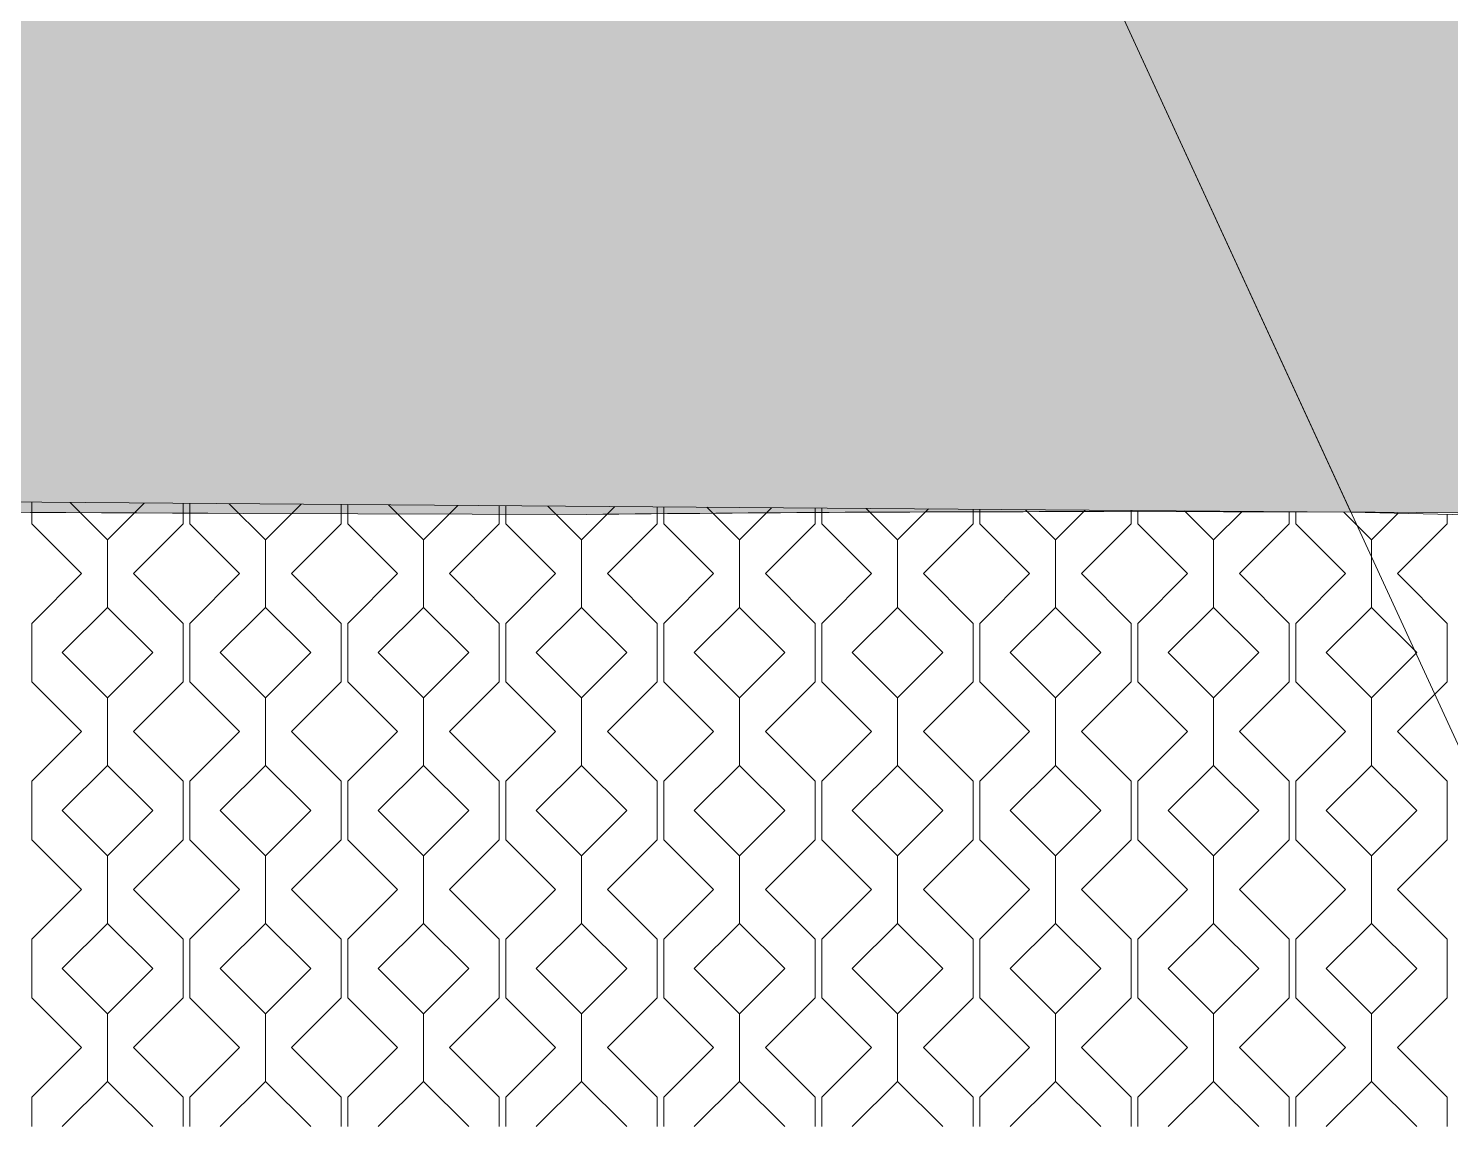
# Model space of a CAD drawing. Header units: millimetres. Extents: x -20794 to 71174, y -103753 to 30644.
# Drawn here: x 22167 to 25167, y 17667 to 19984 of the extents above; entities that cross this region are included whole.
import ezdxf

# ---------------------------------------------------------------- set-up
doc = ezdxf.new("R2010")
doc.units = ezdxf.units.MM
doc.header["$MEASUREMENT"] = 0
doc.layers.add('Местность - Рельеф', color=7, linetype='Continuous')
doc.layers.add('Местность - Рельеф_Ном._пера__1', color=7, linetype='Continuous', lineweight=13)
doc.layers.add('Местность - Рельеф_Ном._пера__101', color=252, linetype='Continuous', lineweight=5)
doc.layers.add('Местность - Рельеф_Ном._пера__102', color=7, linetype='Continuous', lineweight=5, true_color=0xcccccc)

# ---------------------------------------------------------------- blocks, each defined once
blk = doc.blocks.new('*X1')
at = {"layer": 'Местность - Рельеф_Ном._пера__102', "color": 254, "linetype": 'Continuous', "lineweight": 5, "true_color": 0xcccccc}
for p, q in [((22173.742, 18983.935023), (22173.742, 18938.237)), ((22333.311, 18904.552), (22254.537144, 18983.325856)), ((22410.906374, 18982.146886), (22333.311, 18904.552)), ((22492.88, 18981.528833), (22492.88, 18938.237)), ((22507.075, 18981.421808), (22507.075, 18938.237)), ((22666.644, 18904.552), (22590.402452, 18980.793548)), ((22741.74495, 18979.652478), (22666.644, 18904.552)), ((22826.213, 18979.015618), (22826.213, 18938.237)), ((22840.408, 18978.908593), (22840.408, 18938.237)), ((22999.977, 18904.552), (22926.26776, 18978.26124)), ((23072.583526, 18977.15807), (22999.977, 18904.552)), ((23159.546, 18976.502403), (23159.546, 18938.237)), ((23173.741, 18976.395378), (23173.741, 18938.237)), ((23333.31, 18904.552), (23262.133068, 18975.728932)), ((23403.422103, 18974.663662), (23333.31, 18904.552)), ((23492.879, 18973.989188), (23492.879, 18938.237)), ((23507.074, 18973.882162), (23507.074, 18938.237)), ((23666.643, 18904.552), (23597.998376, 18973.196624)), ((23734.260679, 18972.169254), (23666.643, 18904.552)), ((23826.212, 18971.475973), (23826.212, 18938.237)), ((23840.407, 18971.368947), (23840.407, 18938.237)), ((23999.976, 18904.552), (23933.863684, 18970.664316)), ((24065.099255, 18969.674845), (23999.976, 18904.552)), ((24159.545, 18968.962757), (24159.545, 18938.237)), ((24173.74, 18968.855732), (24173.74, 18938.237)), ((24333.309, 18904.552), (24269.728992, 18968.132008)), ((24395.937831, 18967.180437), (24333.309, 18904.552)), ((24492.878, 18966.449542), (24492.878, 18938.237)), ((24507.073, 18966.342517), (24507.073, 18938.237)), ((24666.642, 18904.552), (24605.5943, 18965.5997)), ((24726.776407, 18964.686029), (24666.642, 18904.552)), ((24826.211, 18963.936327), (24826.211, 18938.237)), ((24840.406, 18963.829302), (24840.406, 18938.237)), ((24999.975, 18904.552), (24941.459608, 18963.067392)), ((25056.076771, 18960.653418), (24999.975, 18904.552)), ((22278.664, 18833.315), (22173.742, 18938.237)), ((22492.88, 18938.237), (22387.9579, 18833.315)), ((22611.997, 18833.315), (22507.075, 18938.237)), ((22826.213, 18938.237), (22721.2909, 18833.315)), ((22945.33, 18833.315), (22840.408, 18938.237)), ((23159.546, 18938.237), (23054.6239, 18833.315)), ((23278.663, 18833.315), (23173.741, 18938.237)), ((23492.879, 18938.237), (23387.9569, 18833.315)), ((23611.996, 18833.315), (23507.074, 18938.237)), ((23826.212, 18938.237), (23721.2899, 18833.315)), ((23945.329, 18833.315), (23840.407, 18938.237)), ((24159.545, 18938.237), (24054.6229, 18833.315)), ((24278.662, 18833.315), (24173.74, 18938.237)), ((24492.878, 18938.237), (24387.9559, 18833.315)), ((24611.995, 18833.315), (24507.073, 18938.237)), ((24826.211, 18938.237), (24721.2889, 18833.315)), ((24945.328, 18833.315), (24840.406, 18938.237)), ((25159.544, 18938.237), (25054.6219, 18833.315)), ((25159.544, 18958.26456), (25159.544, 18938.237)), ((22333.311, 18762.0776), (22333.311, 18904.552)), ((22333.311165, 18904.552), (22333.311165, 18762.0776)), ((22666.644, 18762.0776), (22666.644, 18904.552)), ((22666.644165, 18904.552), (22666.644165, 18762.0776)), ((22999.977, 18762.0776), (22999.977, 18904.552)), ((22999.977165, 18904.552), (22999.977165, 18762.0776)), ((23333.31, 18762.0776), (23333.31, 18904.552)), ((23333.310165, 18904.552), (23333.310165, 18762.0776)), ((23666.643, 18762.0776), (23666.643, 18904.552)), ((23666.643165, 18904.552), (23666.643165, 18762.0776)), ((23999.976, 18762.0776), (23999.976, 18904.552)), ((23999.976165, 18904.552), (23999.976165, 18762.0776)), ((24333.309, 18762.0776), (24333.309, 18904.552)), ((24333.309165, 18904.552), (24333.309165, 18762.0776)), ((24666.642, 18762.0776), (24666.642, 18904.552)), ((24666.642165, 18904.552), (24666.642165, 18762.0776)), ((24999.975, 18762.0776), (24999.975, 18904.552)), ((24999.975165, 18904.552), (24999.975165, 18762.0776)), ((22173.742, 18728.3925), (22278.664, 18833.315)), ((22387.9579, 18833.315), (22492.88, 18728.3925)), ((22507.075, 18728.3925), (22611.997, 18833.315)), ((22721.2909, 18833.315), (22826.213, 18728.3925)), ((22840.408, 18728.3925), (22945.33, 18833.315)), ((23054.6239, 18833.315), (23159.546, 18728.3925)), ((23173.741, 18728.3925), (23278.663, 18833.315)), ((23387.9569, 18833.315), (23492.879, 18728.3925)), ((23507.074, 18728.3925), (23611.996, 18833.315)), ((23721.2899, 18833.315), (23826.212, 18728.3925)), ((23840.407, 18728.3925), (23945.329, 18833.315)), ((24054.6229, 18833.315), (24159.545, 18728.3925)), ((24173.74, 18728.3925), (24278.662, 18833.315)), ((24387.9559, 18833.315), (24492.878, 18728.3925)), ((24507.073, 18728.3925), (24611.995, 18833.315)), ((24721.2889, 18833.315), (24826.211, 18728.3925)), ((24840.406, 18728.3925), (24945.328, 18833.315)), ((25054.6219, 18833.315), (25159.544, 18728.3925)), ((22237.882, 18666.648165), (22333.311, 18762.0778)), ((22333.311165, 18762.0776), (22428.7408, 18666.648)), ((22571.215, 18666.648165), (22666.644, 18762.0778)), ((22666.644165, 18762.0776), (22762.0738, 18666.648)), ((22904.548, 18666.648165), (22999.977, 18762.0778)), ((22999.977165, 18762.0776), (23095.4068, 18666.648)), ((23237.881, 18666.648165), (23333.31, 18762.0778)), ((23333.310165, 18762.0776), (23428.7398, 18666.648)), ((23571.214, 18666.648165), (23666.643, 18762.0778)), ((23666.643165, 18762.0776), (23762.0728, 18666.648)), ((23904.547, 18666.648165), (23999.976, 18762.0778)), ((23999.976165, 18762.0776), (24095.4058, 18666.648)), ((24237.88, 18666.648165), (24333.309, 18762.0778)), ((24333.309165, 18762.0776), (24428.7388, 18666.648)), ((24571.213, 18666.648165), (24666.642, 18762.0778)), ((24666.642165, 18762.0776), (24762.0718, 18666.648)), ((24904.546, 18666.648165), (24999.975, 18762.0778)), ((24999.975165, 18762.0776), (25095.4048, 18666.648)), ((22173.742, 18728.3925), (22173.742, 18666.648)), ((22492.88, 18728.3925), (22492.88, 18666.648)), ((22507.075, 18728.3925), (22507.075, 18666.648)), ((22826.213, 18728.3925), (22826.213, 18666.648)), ((22840.408, 18728.3925), (22840.408, 18666.648)), ((23159.546, 18728.3925), (23159.546, 18666.648)), ((23173.741, 18728.3925), (23173.741, 18666.648)), ((23492.879, 18728.3925), (23492.879, 18666.648)), ((23507.074, 18728.3925), (23507.074, 18666.648)), ((23826.212, 18728.3925), (23826.212, 18666.648)), ((23840.407, 18728.3925), (23840.407, 18666.648)), ((24159.545, 18728.3925), (24159.545, 18666.648)), ((24173.74, 18728.3925), (24173.74, 18666.648)), ((24492.878, 18728.3925), (24492.878, 18666.648)), ((24507.073, 18728.3925), (24507.073, 18666.648)), ((24826.211, 18728.3925), (24826.211, 18666.648)), ((24840.406, 18728.3925), (24840.406, 18666.648)), ((25159.544, 18728.3925), (25159.544, 18666.648)), ((22173.742, 18666.648), (22173.742, 18604.904)), ((22333.311, 18571.219), (22237.882, 18666.648)), ((22428.7406, 18666.648), (22333.311, 18571.219)), ((22492.88, 18666.648), (22492.88, 18604.904)), ((22507.075, 18666.648), (22507.075, 18604.904)), ((22666.644, 18571.219), (22571.215, 18666.648)), ((22762.0736, 18666.648), (22666.644, 18571.219)), ((22826.213, 18666.648), (22826.213, 18604.904)), ((22840.408, 18666.648), (22840.408, 18604.904)), ((22999.977, 18571.219), (22904.548, 18666.648)), ((23095.4066, 18666.648), (22999.977, 18571.219)), ((23159.546, 18666.648), (23159.546, 18604.904)), ((23173.741, 18666.648), (23173.741, 18604.904)), ((23333.31, 18571.219), (23237.881, 18666.648)), ((23428.7396, 18666.648), (23333.31, 18571.219)), ((23492.879, 18666.648), (23492.879, 18604.904)), ((23507.074, 18666.648), (23507.074, 18604.904)), ((23666.643, 18571.219), (23571.214, 18666.648)), ((23762.0726, 18666.648), (23666.643, 18571.219)), ((23826.212, 18666.648), (23826.212, 18604.904)), ((23840.407, 18666.648), (23840.407, 18604.904)), ((23999.976, 18571.219), (23904.547, 18666.648)), ((24095.4056, 18666.648), (23999.976, 18571.219)), ((24159.545, 18666.648), (24159.545, 18604.904)), ((24173.74, 18666.648), (24173.74, 18604.904)), ((24333.309, 18571.219), (24237.88, 18666.648)), ((24428.7386, 18666.648), (24333.309, 18571.219)), ((24492.878, 18666.648), (24492.878, 18604.904)), ((24507.073, 18666.648), (24507.073, 18604.904)), ((24666.642, 18571.219), (24571.213, 18666.648)), ((24762.0716, 18666.648), (24666.642, 18571.219)), ((24826.211, 18666.648), (24826.211, 18604.904)), ((24840.406, 18666.648), (24840.406, 18604.904)), ((24999.975, 18571.219), (24904.546, 18666.648)), ((25095.4046, 18666.648), (24999.975, 18571.219)), ((25159.544, 18666.648), (25159.544, 18604.904)), ((22278.664, 18499.982), (22173.742, 18604.904)), ((22492.88, 18604.904), (22387.9579, 18499.982)), ((22611.997, 18499.982), (22507.075, 18604.904)), ((22826.213, 18604.904), (22721.2909, 18499.982)), ((22945.33, 18499.982), (22840.408, 18604.904)), ((23159.546, 18604.904), (23054.6239, 18499.982)), ((23278.663, 18499.982), (23173.741, 18604.904)), ((23492.879, 18604.904), (23387.9569, 18499.982)), ((23611.996, 18499.982), (23507.074, 18604.904)), ((23826.212, 18604.904), (23721.2899, 18499.982)), ((23945.329, 18499.982), (23840.407, 18604.904)), ((24159.545, 18604.904), (24054.6229, 18499.982)), ((24278.662, 18499.982), (24173.74, 18604.904)), ((24492.878, 18604.904), (24387.9559, 18499.982)), ((24611.995, 18499.982), (24507.073, 18604.904)), ((24826.211, 18604.904), (24721.2889, 18499.982)), ((24945.328, 18499.982), (24840.406, 18604.904)), ((25159.544, 18604.904), (25054.6219, 18499.982)), ((22333.311, 18428.7446), (22333.311, 18571.219)), ((22333.311165, 18571.219), (22333.311165, 18428.7446)), ((22666.644, 18428.7446), (22666.644, 18571.219)), ((22666.644165, 18571.219), (22666.644165, 18428.7446)), ((22999.977, 18428.7446), (22999.977, 18571.219)), ((22999.977165, 18571.219), (22999.977165, 18428.7446)), ((23333.31, 18428.7446), (23333.31, 18571.219)), ((23333.310165, 18571.219), (23333.310165, 18428.7446)), ((23666.643, 18428.7446), (23666.643, 18571.219)), ((23666.643165, 18571.219), (23666.643165, 18428.7446)), ((23999.976, 18428.7446), (23999.976, 18571.219)), ((23999.976165, 18571.219), (23999.976165, 18428.7446)), ((24333.309, 18428.7446), (24333.309, 18571.219)), ((24333.309165, 18571.219), (24333.309165, 18428.7446)), ((24666.642, 18428.7446), (24666.642, 18571.219)), ((24666.642165, 18571.219), (24666.642165, 18428.7446)), ((24999.975, 18428.7446), (24999.975, 18571.219)), ((24999.975165, 18571.219), (24999.975165, 18428.7446)), ((22173.742, 18395.0595), (22278.664, 18499.982)), ((22387.9579, 18499.982), (22492.88, 18395.0595)), ((22507.075, 18395.0595), (22611.997, 18499.982)), ((22721.2909, 18499.982), (22826.213, 18395.0595)), ((22840.408, 18395.0595), (22945.33, 18499.982)), ((23054.6239, 18499.982), (23159.546, 18395.0595)), ((23173.741, 18395.0595), (23278.663, 18499.982)), ((23387.9569, 18499.982), (23492.879, 18395.0595)), ((23507.074, 18395.0595), (23611.996, 18499.982)), ((23721.2899, 18499.982), (23826.212, 18395.0595)), ((23840.407, 18395.0595), (23945.329, 18499.982)), ((24054.6229, 18499.982), (24159.545, 18395.0595)), ((24173.74, 18395.0595), (24278.662, 18499.982)), ((24387.9559, 18499.982), (24492.878, 18395.0595)), ((24507.073, 18395.0595), (24611.995, 18499.982)), ((24721.2889, 18499.982), (24826.211, 18395.0595)), ((24840.406, 18395.0595), (24945.328, 18499.982)), ((25054.6219, 18499.982), (25159.544, 18395.0595)), ((22237.882, 18333.315165), (22333.311, 18428.7448)), ((22333.311165, 18428.7446), (22428.7408, 18333.315)), ((22571.215, 18333.315165), (22666.644, 18428.7448)), ((22666.644165, 18428.7446), (22762.0738, 18333.315)), ((22904.548, 18333.315165), (22999.977, 18428.7448)), ((22999.977165, 18428.7446), (23095.4068, 18333.315)), ((23237.881, 18333.315165), (23333.31, 18428.7448)), ((23333.310165, 18428.7446), (23428.7398, 18333.315)), ((23571.214, 18333.315165), (23666.643, 18428.7448)), ((23666.643165, 18428.7446), (23762.0728, 18333.315)), ((23904.547, 18333.315165), (23999.976, 18428.7448)), ((23999.976165, 18428.7446), (24095.4058, 18333.315)), ((24237.88, 18333.315165), (24333.309, 18428.7448)), ((24333.309165, 18428.7446), (24428.7388, 18333.315)), ((24571.213, 18333.315165), (24666.642, 18428.7448)), ((24666.642165, 18428.7446), (24762.0718, 18333.315)), ((24904.546, 18333.315165), (24999.975, 18428.7448)), ((24999.975165, 18428.7446), (25095.4048, 18333.315)), ((22173.742, 18395.0595), (22173.742, 18333.315)), ((22492.88, 18395.0595), (22492.88, 18333.315)), ((22507.075, 18395.0595), (22507.075, 18333.315)), ((22826.213, 18395.0595), (22826.213, 18333.315)), ((22840.408, 18395.0595), (22840.408, 18333.315)), ((23159.546, 18395.0595), (23159.546, 18333.315)), ((23173.741, 18395.0595), (23173.741, 18333.315)), ((23492.879, 18395.0595), (23492.879, 18333.315)), ((23507.074, 18395.0595), (23507.074, 18333.315)), ((23826.212, 18395.0595), (23826.212, 18333.315)), ((23840.407, 18395.0595), (23840.407, 18333.315)), ((24159.545, 18395.0595), (24159.545, 18333.315)), ((24173.74, 18395.0595), (24173.74, 18333.315)), ((24492.878, 18395.0595), (24492.878, 18333.315)), ((24507.073, 18395.0595), (24507.073, 18333.315)), ((24826.211, 18395.0595), (24826.211, 18333.315)), ((24840.406, 18395.0595), (24840.406, 18333.315)), ((25159.544, 18395.0595), (25159.544, 18333.315)), ((22173.742, 18333.315), (22173.742, 18271.571)), ((22333.311, 18237.886), (22237.882, 18333.315)), ((22428.7406, 18333.315), (22333.311, 18237.886)), ((22492.88, 18333.315), (22492.88, 18271.571)), ((22507.075, 18333.315), (22507.075, 18271.571)), ((22666.644, 18237.886), (22571.215, 18333.315)), ((22762.0736, 18333.315), (22666.644, 18237.886)), ((22826.213, 18333.315), (22826.213, 18271.571)), ((22840.408, 18333.315), (22840.408, 18271.571)), ((22999.977, 18237.886), (22904.548, 18333.315)), ((23095.4066, 18333.315), (22999.977, 18237.886)), ((23159.546, 18333.315), (23159.546, 18271.571)), ((23173.741, 18333.315), (23173.741, 18271.571)), ((23333.31, 18237.886), (23237.881, 18333.315)), ((23428.7396, 18333.315), (23333.31, 18237.886)), ((23492.879, 18333.315), (23492.879, 18271.571)), ((23507.074, 18333.315), (23507.074, 18271.571)), ((23666.643, 18237.886), (23571.214, 18333.315)), ((23762.0726, 18333.315), (23666.643, 18237.886)), ((23826.212, 18333.315), (23826.212, 18271.571)), ((23840.407, 18333.315), (23840.407, 18271.571)), ((23999.976, 18237.886), (23904.547, 18333.315)), ((24095.4056, 18333.315), (23999.976, 18237.886)), ((24159.545, 18333.315), (24159.545, 18271.571)), ((24173.74, 18333.315), (24173.74, 18271.571)), ((24333.309, 18237.886), (24237.88, 18333.315)), ((24428.7386, 18333.315), (24333.309, 18237.886)), ((24492.878, 18333.315), (24492.878, 18271.571)), ((24507.073, 18333.315), (24507.073, 18271.571)), ((24666.642, 18237.886), (24571.213, 18333.315)), ((24762.0716, 18333.315), (24666.642, 18237.886)), ((24826.211, 18333.315), (24826.211, 18271.571)), ((24840.406, 18333.315), (24840.406, 18271.571)), ((24999.975, 18237.886), (24904.546, 18333.315)), ((25095.4046, 18333.315), (24999.975, 18237.886)), ((25159.544, 18333.315), (25159.544, 18271.571)), ((22278.664, 18166.649), (22173.742, 18271.571)), ((22492.88, 18271.571), (22387.9579, 18166.649)), ((22611.997, 18166.649), (22507.075, 18271.571)), ((22826.213, 18271.571), (22721.2909, 18166.649)), ((22945.33, 18166.649), (22840.408, 18271.571)), ((23159.546, 18271.571), (23054.6239, 18166.649)), ((23278.663, 18166.649), (23173.741, 18271.571)), ((23492.879, 18271.571), (23387.9569, 18166.649)), ((23611.996, 18166.649), (23507.074, 18271.571)), ((23826.212, 18271.571), (23721.2899, 18166.649)), ((23945.329, 18166.649), (23840.407, 18271.571)), ((24159.545, 18271.571), (24054.6229, 18166.649)), ((24278.662, 18166.649), (24173.74, 18271.571)), ((24492.878, 18271.571), (24387.9559, 18166.649)), ((24611.995, 18166.649), (24507.073, 18271.571)), ((24826.211, 18271.571), (24721.2889, 18166.649)), ((24945.328, 18166.649), (24840.406, 18271.571)), ((25159.544, 18271.571), (25054.6219, 18166.649)), ((22333.311, 18095.4116), (22333.311, 18237.886)), ((22333.311165, 18237.886), (22333.311165, 18095.4116)), ((22666.644, 18095.4116), (22666.644, 18237.886)), ((22666.644165, 18237.886), (22666.644165, 18095.4116)), ((22999.977, 18095.4116), (22999.977, 18237.886)), ((22999.977165, 18237.886), (22999.977165, 18095.4116)), ((23333.31, 18095.4116), (23333.31, 18237.886)), ((23333.310165, 18237.886), (23333.310165, 18095.4116)), ((23666.643, 18095.4116), (23666.643, 18237.886)), ((23666.643165, 18237.886), (23666.643165, 18095.4116)), ((23999.976, 18095.4116), (23999.976, 18237.886)), ((23999.976165, 18237.886), (23999.976165, 18095.4116)), ((24333.309, 18095.4116), (24333.309, 18237.886)), ((24333.309165, 18237.886), (24333.309165, 18095.4116)), ((24666.642, 18095.4116), (24666.642, 18237.886)), ((24666.642165, 18237.886), (24666.642165, 18095.4116)), ((24999.975, 18095.4116), (24999.975, 18237.886)), ((24999.975165, 18237.886), (24999.975165, 18095.4116)), ((22173.742, 18061.7265), (22278.664, 18166.649)), ((22387.9579, 18166.649), (22492.88, 18061.7265)), ((22507.075, 18061.7265), (22611.997, 18166.649)), ((22721.2909, 18166.649), (22826.213, 18061.7265)), ((22840.408, 18061.7265), (22945.33, 18166.649)), ((23054.6239, 18166.649), (23159.546, 18061.7265)), ((23173.741, 18061.7265), (23278.663, 18166.649)), ((23387.9569, 18166.649), (23492.879, 18061.7265)), ((23507.074, 18061.7265), (23611.996, 18166.649)), ((23721.2899, 18166.649), (23826.212, 18061.7265)), ((23840.407, 18061.7265), (23945.329, 18166.649)), ((24054.6229, 18166.649), (24159.545, 18061.7265)), ((24173.74, 18061.7265), (24278.662, 18166.649)), ((24387.9559, 18166.649), (24492.878, 18061.7265)), ((24507.073, 18061.7265), (24611.995, 18166.649)), ((24721.2889, 18166.649), (24826.211, 18061.7265)), ((24840.406, 18061.7265), (24945.328, 18166.649)), ((25054.6219, 18166.649), (25159.544, 18061.7265)), ((22237.882, 17999.982165), (22333.311, 18095.4118)), ((22333.311165, 18095.4116), (22428.7408, 17999.982)), ((22571.215, 17999.982165), (22666.644, 18095.4118)), ((22666.644165, 18095.4116), (22762.0738, 17999.982)), ((22904.548, 17999.982165), (22999.977, 18095.4118)), ((22999.977165, 18095.4116), (23095.4068, 17999.982)), ((23237.881, 17999.982165), (23333.31, 18095.4118)), ((23333.310165, 18095.4116), (23428.7398, 17999.982)), ((23571.214, 17999.982165), (23666.643, 18095.4118)), ((23666.643165, 18095.4116), (23762.0728, 17999.982)), ((23904.547, 17999.982165), (23999.976, 18095.4118)), ((23999.976165, 18095.4116), (24095.4058, 17999.982)), ((24237.88, 17999.982165), (24333.309, 18095.4118)), ((24333.309165, 18095.4116), (24428.7388, 17999.982)), ((24571.213, 17999.982165), (24666.642, 18095.4118)), ((24666.642165, 18095.4116), (24762.0718, 17999.982)), ((24904.546, 17999.982165), (24999.975, 18095.4118)), ((24999.975165, 18095.4116), (25095.4048, 17999.982)), ((22173.742, 18061.7265), (22173.742, 17999.982)), ((22492.88, 18061.7265), (22492.88, 17999.982)), ((22507.075, 18061.7265), (22507.075, 17999.982)), ((22826.213, 18061.7265), (22826.213, 17999.982)), ((22840.408, 18061.7265), (22840.408, 17999.982)), ((23159.546, 18061.7265), (23159.546, 17999.982)), ((23173.741, 18061.7265), (23173.741, 17999.982)), ((23492.879, 18061.7265), (23492.879, 17999.982)), ((23507.074, 18061.7265), (23507.074, 17999.982)), ((23826.212, 18061.7265), (23826.212, 17999.982)), ((23840.407, 18061.7265), (23840.407, 17999.982)), ((24159.545, 18061.7265), (24159.545, 17999.982)), ((24173.74, 18061.7265), (24173.74, 17999.982)), ((24492.878, 18061.7265), (24492.878, 17999.982)), ((24507.073, 18061.7265), (24507.073, 17999.982)), ((24826.211, 18061.7265), (24826.211, 17999.982)), ((24840.406, 18061.7265), (24840.406, 17999.982)), ((25159.544, 18061.7265), (25159.544, 17999.982)), ((22173.742, 17999.982), (22173.742, 17938.238)), ((22333.311, 17904.553), (22237.882, 17999.982)), ((22428.7406, 17999.982), (22333.311, 17904.553)), ((22492.88, 17999.982), (22492.88, 17938.238)), ((22507.075, 17999.982), (22507.075, 17938.238)), ((22666.644, 17904.553), (22571.215, 17999.982)), ((22762.0736, 17999.982), (22666.644, 17904.553)), ((22826.213, 17999.982), (22826.213, 17938.238)), ((22840.408, 17999.982), (22840.408, 17938.238)), ((22999.977, 17904.553), (22904.548, 17999.982)), ((23095.4066, 17999.982), (22999.977, 17904.553)), ((23159.546, 17999.982), (23159.546, 17938.238)), ((23173.741, 17999.982), (23173.741, 17938.238)), ((23333.31, 17904.553), (23237.881, 17999.982)), ((23428.7396, 17999.982), (23333.31, 17904.553)), ((23492.879, 17999.982), (23492.879, 17938.238)), ((23507.074, 17999.982), (23507.074, 17938.238)), ((23666.643, 17904.553), (23571.214, 17999.982)), ((23762.0726, 17999.982), (23666.643, 17904.553)), ((23826.212, 17999.982), (23826.212, 17938.238)), ((23840.407, 17999.982), (23840.407, 17938.238)), ((23999.976, 17904.553), (23904.547, 17999.982)), ((24095.4056, 17999.982), (23999.976, 17904.553)), ((24159.545, 17999.982), (24159.545, 17938.238)), ((24173.74, 17999.982), (24173.74, 17938.238)), ((24333.309, 17904.553), (24237.88, 17999.982)), ((24428.7386, 17999.982), (24333.309, 17904.553)), ((24492.878, 17999.982), (24492.878, 17938.238)), ((24507.073, 17999.982), (24507.073, 17938.238)), ((24666.642, 17904.553), (24571.213, 17999.982)), ((24762.0716, 17999.982), (24666.642, 17904.553)), ((24826.211, 17999.982), (24826.211, 17938.238)), ((24840.406, 17999.982), (24840.406, 17938.238)), ((24999.975, 17904.553), (24904.546, 17999.982)), ((25095.4046, 17999.982), (24999.975, 17904.553)), ((25159.544, 17999.982), (25159.544, 17938.238)), ((22278.664, 17833.316), (22173.742, 17938.238)), ((22492.88, 17938.238), (22387.9579, 17833.316)), ((22611.997, 17833.316), (22507.075, 17938.238)), ((22826.213, 17938.238), (22721.2909, 17833.316)), ((22945.33, 17833.316), (22840.408, 17938.238)), ((23159.546, 17938.238), (23054.6239, 17833.316)), ((23278.663, 17833.316), (23173.741, 17938.238)), ((23492.879, 17938.238), (23387.9569, 17833.316)), ((23611.996, 17833.316), (23507.074, 17938.238)), ((23826.212, 17938.238), (23721.2899, 17833.316)), ((23945.329, 17833.316), (23840.407, 17938.238)), ((24159.545, 17938.238), (24054.6229, 17833.316)), ((24278.662, 17833.316), (24173.74, 17938.238)), ((24492.878, 17938.238), (24387.9559, 17833.316)), ((24611.995, 17833.316), (24507.073, 17938.238)), ((24826.211, 17938.238), (24721.2889, 17833.316)), ((24945.328, 17833.316), (24840.406, 17938.238)), ((25159.544, 17938.238), (25054.6219, 17833.316)), ((22333.311, 17762.0786), (22333.311, 17904.553)), ((22333.311165, 17904.553), (22333.311165, 17762.0786)), ((22666.644, 17762.0786), (22666.644, 17904.553)), ((22666.644165, 17904.553), (22666.644165, 17762.0786)), ((22999.977, 17762.0786), (22999.977, 17904.553)), ((22999.977165, 17904.553), (22999.977165, 17762.0786)), ((23333.31, 17762.0786), (23333.31, 17904.553)), ((23333.310165, 17904.553), (23333.310165, 17762.0786)), ((23666.643, 17762.0786), (23666.643, 17904.553)), ((23666.643165, 17904.553), (23666.643165, 17762.0786)), ((23999.976, 17762.0786), (23999.976, 17904.553)), ((23999.976165, 17904.553), (23999.976165, 17762.0786)), ((24333.309, 17762.0786), (24333.309, 17904.553)), ((24333.309165, 17904.553), (24333.309165, 17762.0786)), ((24666.642, 17762.0786), (24666.642, 17904.553)), ((24666.642165, 17904.553), (24666.642165, 17762.0786)), ((24999.975, 17762.0786), (24999.975, 17904.553)), ((24999.975165, 17904.553), (24999.975165, 17762.0786)), ((22173.742, 17728.3935), (22278.664, 17833.316)), ((22387.9579, 17833.316), (22492.88, 17728.3935)), ((22507.075, 17728.3935), (22611.997, 17833.316)), ((22721.2909, 17833.316), (22826.213, 17728.3935)), ((22840.408, 17728.3935), (22945.33, 17833.316)), ((23054.6239, 17833.316), (23159.546, 17728.3935)), ((23173.741, 17728.3935), (23278.663, 17833.316)), ((23387.9569, 17833.316), (23492.879, 17728.3935)), ((23507.074, 17728.3935), (23611.996, 17833.316)), ((23721.2899, 17833.316), (23826.212, 17728.3935)), ((23840.407, 17728.3935), (23945.329, 17833.316)), ((24054.6229, 17833.316), (24159.545, 17728.3935)), ((24173.74, 17728.3935), (24278.662, 17833.316)), ((24387.9559, 17833.316), (24492.878, 17728.3935)), ((24507.073, 17728.3935), (24611.995, 17833.316)), ((24721.2889, 17833.316), (24826.211, 17728.3935)), ((24840.406, 17728.3935), (24945.328, 17833.316)), ((25054.6219, 17833.316), (25159.544, 17728.3935)), ((22237.882, 17666.649165), (22333.311, 17762.0788)), ((22333.311165, 17762.0786), (22428.7408, 17666.649)), ((22571.215, 17666.649165), (22666.644, 17762.0788)), ((22666.644165, 17762.0786), (22762.0738, 17666.649)), ((22904.548, 17666.649165), (22999.977, 17762.0788)), ((22999.977165, 17762.0786), (23095.4068, 17666.649)), ((23237.881, 17666.649165), (23333.31, 17762.0788)), ((23333.310165, 17762.0786), (23428.7398, 17666.649)), ((23571.214, 17666.649165), (23666.643, 17762.0788)), ((23666.643165, 17762.0786), (23762.0728, 17666.649)), ((23904.547, 17666.649165), (23999.976, 17762.0788)), ((23999.976165, 17762.0786), (24095.4058, 17666.649)), ((24237.88, 17666.649165), (24333.309, 17762.0788)), ((24333.309165, 17762.0786), (24428.7388, 17666.649)), ((24571.213, 17666.649165), (24666.642, 17762.0788)), ((24666.642165, 17762.0786), (24762.0718, 17666.649)), ((24904.546, 17666.649165), (24999.975, 17762.0788)), ((24999.975165, 17762.0786), (25095.4048, 17666.649)), ((22173.742, 17728.3935), (22173.742, 17666.649)), ((22492.88, 17728.3935), (22492.88, 17666.649)), ((22507.075, 17728.3935), (22507.075, 17666.649)), ((22826.213, 17728.3935), (22826.213, 17666.649)), ((22840.408, 17728.3935), (22840.408, 17666.649)), ((23159.546, 17728.3935), (23159.546, 17666.649)), ((23173.741, 17728.3935), (23173.741, 17666.649)), ((23492.879, 17728.3935), (23492.879, 17666.649)), ((23507.074, 17728.3935), (23507.074, 17666.649)), ((23826.212, 17728.3935), (23826.212, 17666.649)), ((23840.407, 17728.3935), (23840.407, 17666.649)), ((24159.545, 17728.3935), (24159.545, 17666.649)), ((24173.74, 17728.3935), (24173.74, 17666.649)), ((24492.878, 17728.3935), (24492.878, 17666.649)), ((24507.073, 17728.3935), (24507.073, 17666.649)), ((24826.211, 17728.3935), (24826.211, 17666.649)), ((24840.406, 17728.3935), (24840.406, 17666.649)), ((25159.544, 17728.3935), (25159.544, 17666.649))]:
    blk.add_line(p, q, dxfattribs=at)

msp = doc.modelspace()

# ---------------------------------------------------------------- hatches: boundary and pattern name
at = {"layer": 'Местность - Рельеф_Ном._пера__101', "linetype": 'Continuous', "lineweight": 0, "true_color": 0xe4e4e4}
msp.add_hatch(color=254, dxfattribs=at).paths.add_polyline_path([(-14540.3, 24553), (-19951.1, 25023.8), (-19123.9, 19511.9), (-13812.6, 19489), (-13337.9, 19487.9), (-11201.1, 19480.6), (-9841.3, 19473.9), (-8975.3, 19468.8, -0.001019), (-4317, 19429.9), (-1518.8, 19397.4), (908.7, 19363.7), (927.6, 19363.4), (1372.1, 19356.7, -0.001351), (7547.5, 19245.1), (8108.8, 19233.3), (8149.7, 19232.4), (8201.6, 19231.3), (10633.1, 19176.9), (12066.2, 19142.3, 0.002305), (15791.2, 19046.7), (16108.1, 19040.1), (16492.5, 19032.5), (16868.9, 19025.4), (17007.1, 19022.9), (17355.4, 19016.8), (17535.5, 19013.7), (17670.6, 19011.5), (17829.6, 19008.9, 0.002963), (22620.1, 18960.5), (23344.1, 18958.2, -0.002663), (24435.3, 18964.2), (24687.9, 18963.9), (24781, 18963.7), (24956.4, 18963), (25007.9, 18962.7), (25182.1, 18961.6), (25269.4, 18960.9), (25473.8, 18959.1), (25645.5, 18957.3), (25775.1, 18955.7), (25836.1, 18954.9, -0.004662), (27745.6, 18911.3, -0.003874), (29331.7, 18848, -0.006518), (30543.2, 18760.2, -0.007574), (31947.6, 18618.6, -0.001726), (32266.9, 18580.4), (32306.4, 18575.5), (32457.2, 18557.3), (32623.2, 18537.8), (32711.7, 18527.7, 0.001077), (32898.2, 18507, 0.001171), (33101.1, 18485.4, 0.001246), (33317.1, 18463.4, 0.00131), (33544.3, 18441.5, 0.001358), (33779.8, 18420.1), (33898.5, 18409.7), (34055, 18396.6, 0.00219), (34435.3, 18367.1, 0.005838), (35450.4, 18304.8, -0.019026), (37569, 18178.9, 0.031811), (37766.8, 18159.6, 0.023383), (37912.9, 18161.6, 0.061207), (38030.2, 18186, 0.107082), (38130, 18245.9, 0.107403), (38189.8, 18337.9, 0.065103), (38215.3, 18446.7, 0.055906), (38208.1, 18669.8, -0.005362), (38173.3, 19054.7, -0.013282), (38122.5, 20010.5), (38122.4, 20014.2), (38122.3, 20016.2), (38122.2, 20019.8), (38121.2, 20050.8), (38120, 20084.8), (38118.9, 20116.8), (38112.1, 20305.5), (38104.9, 20492.6), (38102.9, 20540.8), (38102.4, 20553.9), (38102, 20563), (38101.7, 20570.2), (38101.7, 20571.4), (38094.6, 20738.9), (38092.1, 20794.7), (38082.4, 21007.5), (38072.3, 21212.5), (38071.4, 21231.1), (38071.2, 21234.2), (38061.3, 21425.1), (38051.4, 21605.7), (38044.1, 21733.3), (38041.4, 21779.4), (38039.9, 21804.7), (38039.7, 21808.3), (38033.5, 21913.3), (38033.3, 21916.4), (38026.6, 22025.6), (38026.4, 22028.9), (38016.6, 22192.1), (37953.7, 23257.1), (37939.4, 23500.9), (37932.5, 23620.1), (37925.1, 23747.5), (37918.6, 23860.6), (37907.3, 24056.5), (37899.3, 24195.9, -0.001403), (37632.2, 29087.9), (37623.7, 29251.8), (37615.9, 29402.7), (37608, 29556.6), (37604.2, 29630.6), (33970.3, 29693.6, -0.014248), (33736.3, 28895.6, -0.040068), (32840.3, 26739.1, -0.025708), (31908.1, 25158.7, -0.010271), (31720, 24879.1, -0.017765), (31368, 24414.4, -0.013631), (31076.1, 24075.5, -0.001199), (31049.5, 24046.5, -0.006116), (30911.9, 23900.3, -0.014268), (30691, 23700.6, -0.002906), (30644.6, 23661.4, -0.06445), (29513.8, 22942.4, -0.060359), (28320.7, 22551, -0.050381), (25956, 22301.9, -0.004911), (24525.6, 22294.1), (23426.4, 22288.2, 0.001125), (22129.5, 22275.8, -0.002577), (20235, 22265.5, -0.004583), (16865.4, 22295.4, -0.001213), (15973.9, 22313.7), (15914.7, 22315), (15554.6, 22323.7), (15162.1, 22334.1, -0.004795), (11638.4, 22464.2, -0.003918), (8761.4, 22620.6, -0.001159), (7170.1, 22727.9), (7144.3, 22729.7), (7011.6, 22739), (6943.5, 22743.8), (6727.4, 22759, -0.003064), (2523.1, 23083.5), (1558.7, 23165.3), (542.7, 23250.9), (-3094.9, 23560.6), (-3333.4, 23581.1), (-3542.9, 23599.1), (-6756.2, 23877.6), (-9042.3, 24075.8), (-12918.3, 24412.2), (-13192.2, 24436)])

# ---------------------------------------------------------------- linework, layer by layer
at = {"layer": 'Местность - Рельеф_Ном._пера__1', "color": 7, "linetype": 'Continuous', "lineweight": 13}
for p, q in [((22256.5, 24830.7), (25350.7, 18106)), ((24956.4, 18963), (23426.4, 22288.2))]:
    msp.add_line(p, q, dxfattribs=at)
at = {"layer": 'Местность - Рельеф_Ном._пера__1', "color": 7, "linetype": 'Continuous', "lineweight": 13, "flags": 128}
msp.add_lwpolyline([(-11201.1, 19480.6), (-10280.5, 16777.1), (-8555.3, 10806.7), (-6432.9, 10898.4), (-2247.8, 10663.4), (-2362.6, 10919.8), (-2361.2, 11119.8), (21278.3, 11161.8), (21278.3, 12068.3), (24747.6, 12068.3), (24747.6, 11768.3), (31807.4, 11768.3), (31907.6, 14903.8), (32137.3, 18525.9), (31420.5, 18676.8), (31076.4, 18711.5), (29894.8, 18811.1), (28679.4, 18877), (24956.4, 18963), (17007.1, 19022.9), (8149.7, 19232.4), (-1518.8, 19397.4)], close=True, dxfattribs=at)
msp.add_lwpolyline([(17829.6, 19008.9, 0.002963), (22620.1, 18960.5), (23344.1, 18958.2, -0.002663), (24435.3, 18964.2), (24687.9, 18963.9), (24781, 18963.7), (24956.4, 18963), (25007.9, 18962.7), (25182.1, 18961.6), (25269.4, 18960.9), (25473.8, 18959.1), (25645.5, 18957.3), (25775.1, 18955.7), (25836.1, 18954.9, -0.004662), (27745.6, 18911.3, -0.003874), (29331.7, 18848, -0.006518), (30543.2, 18760.2, -0.007574), (31947.6, 18618.6, -0.001726), (32266.9, 18580.4), (32306.4, 18575.5), (32457.2, 18557.3)], format="xyb", dxfattribs=at)

# ---------------------------------------------------------------- block references
at = {"layer": 'Местность - Рельеф', "color": 7, "lineweight": 13}
msp.add_blockref('*X1', (0, 0), dxfattribs=at)

doc.saveas('drawing.dxf')
